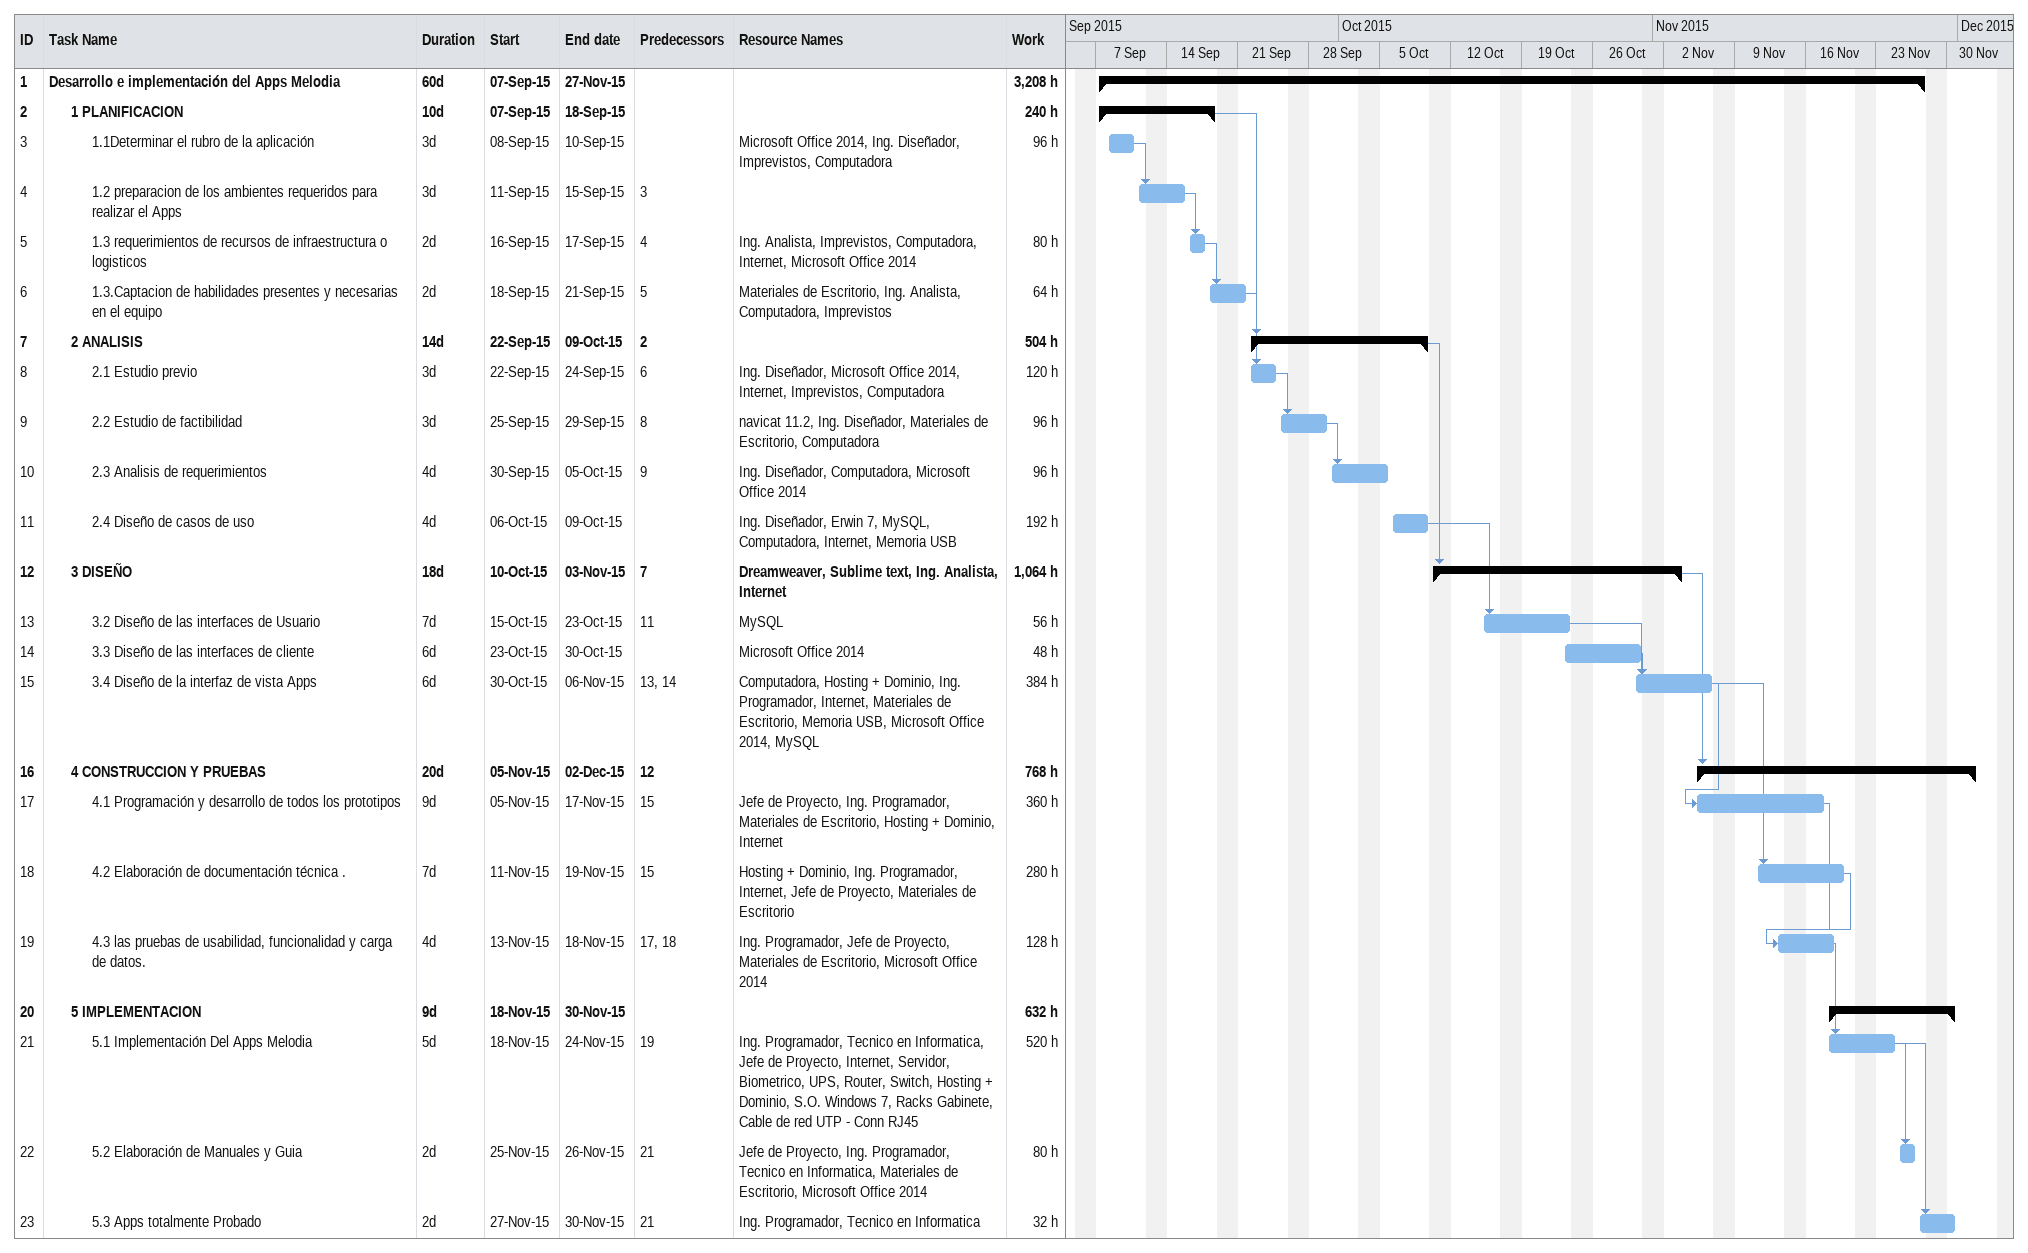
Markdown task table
| ID | Level | Task | Duration | Start | Finish | Predecessors | Resources | Work (h) |
|---|---|---|---|---|---|---|---|---|
| 1 | 1 | **Desarrollo e implementación del Apps Melodia** | 60d | 2015-09-07 | 2015-11-27 |  |  | 3208 |
| 2 | 2 | **1 PLANIFICACION** | 10d | 2015-09-07 | 2015-09-18 |  |  | 240 |
| 3 | 3 | 1.1Determinar el rubro de la aplicación | 3d | 2015-09-08 | 2015-09-10 |  | Microsoft Office 2014, Ing. Diseñador, Imprevistos, Computadora | 96 |
| 4 | 3 | 1.2 preparacion de los ambientes requeridos para realizar el Apps | 3d | 2015-09-11 | 2015-09-15 | 3 |  |  |
| 5 | 3 | 1.3 requerimientos de recursos de infraestructura o logisticos | 2d | 2015-09-16 | 2015-09-17 | 4 | Ing. Analista, Imprevistos, Computadora, Internet, Microsoft Office 2014 | 80 |
| 6 | 3 | 1.3.Captacion de habilidades presentes y necesarias en el equipo | 2d | 2015-09-18 | 2015-09-21 | 5 | Materiales de Escritorio, Ing. Analista, Computadora, Imprevistos | 64 |
| 7 | 2 | **2 ANALISIS** | 14d | 2015-09-22 | 2015-10-09 | 2 |  | 504 |
| 8 | 3 | 2.1 Estudio previo | 3d | 2015-09-22 | 2015-09-24 | 6 | Ing. Diseñador, Microsoft Office 2014, Internet, Imprevistos, Computadora | 120 |
| 9 | 3 | 2.2 Estudio de factibilidad | 3d | 2015-09-25 | 2015-09-29 | 8 | navicat 11.2, Ing. Diseñador, Materiales de Escritorio, Computadora | 96 |
| 10 | 3 | 2.3 Analisis de requerimientos | 4d | 2015-09-30 | 2015-10-05 | 9 | Ing. Diseñador, Computadora, Microsoft Office 2014 | 96 |
| 11 | 3 | 2.4 Diseño de casos de uso | 4d | 2015-10-06 | 2015-10-09 |  | Ing. Diseñador, Erwin 7, MySQL, Computadora, Internet, Memoria USB | 192 |
| 12 | 2 | **3 DISEÑO** | 18d | 2015-10-10 | 2015-11-03 | 7 | Dreamweaver, Sublime text, Ing. Analista, Internet | 1064 |
| 13 | 3 | 3.2 Diseño de las interfaces de Usuario | 7d | 2015-10-15 | 2015-10-23 | 11 | MySQL | 56 |
| 14 | 3 | 3.3 Diseño de las interfaces de cliente | 6d | 2015-10-23 | 2015-10-30 |  | Microsoft Office 2014 | 48 |
| 15 | 3 | 3.4 Diseño de la interfaz de vista Apps | 6d | 2015-10-30 | 2015-11-06 | 13, 14 | Computadora, Hosting + Dominio, Ing. Programador, Internet, Materiales de Escritorio, Memoria USB, Microsoft Office 2014, MySQL | 384 |
| 16 | 2 | **4 CONSTRUCCION Y PRUEBAS** | 20d | 2015-11-05 | 2015-12-02 | 12 |  | 768 |
| 17 | 3 | 4.1 Programación y desarrollo de todos los prototipos | 9d | 2015-11-05 | 2015-11-17 | 15 | Jefe de Proyecto, Ing. Programador, Materiales de Escritorio, Hosting + Dominio, Internet | 360 |
| 18 | 3 | 4.2 Elaboración de documentación técnica . | 7d | 2015-11-11 | 2015-11-19 | 15 | Hosting + Dominio, Ing. Programador, Internet, Jefe de Proyecto, Materiales de Escritorio | 280 |
| 19 | 3 | 4.3 las pruebas de usabilidad, funcionalidad y carga de datos. | 4d | 2015-11-13 | 2015-11-18 | 17, 18 | Ing. Programador, Jefe de Proyecto, Materiales de Escritorio, Microsoft Office 2014 | 128 |
| 20 | 2 | **5 IMPLEMENTACION** | 9d | 2015-11-18 | 2015-11-30 |  |  | 632 |
| 21 | 3 | 5.1 Implementación Del Apps Melodia | 5d | 2015-11-18 | 2015-11-24 | 19 | Ing. Programador, Tecnico en Informatica, Jefe de Proyecto, Internet, Servidor, Biometrico, UPS, Router, Switch, Hosting + Dominio, S.O. Windows 7, Racks Gabinete, Cable de red UTP - Conn RJ45 | 520 |
| 22 | 3 | 5.2 Elaboración de Manuales y Guia | 2d | 2015-11-25 | 2015-11-26 | 21 | Jefe de Proyecto, Ing. Programador, Tecnico en Informatica, Materiales de Escritorio, Microsoft Office 2014 | 80 |
| 23 | 3 | 5.3 Apps totalmente Probado | 2d | 2015-11-27 | 2015-11-30 | 21 | Ing. Programador, Tecnico en Informatica | 32 |
